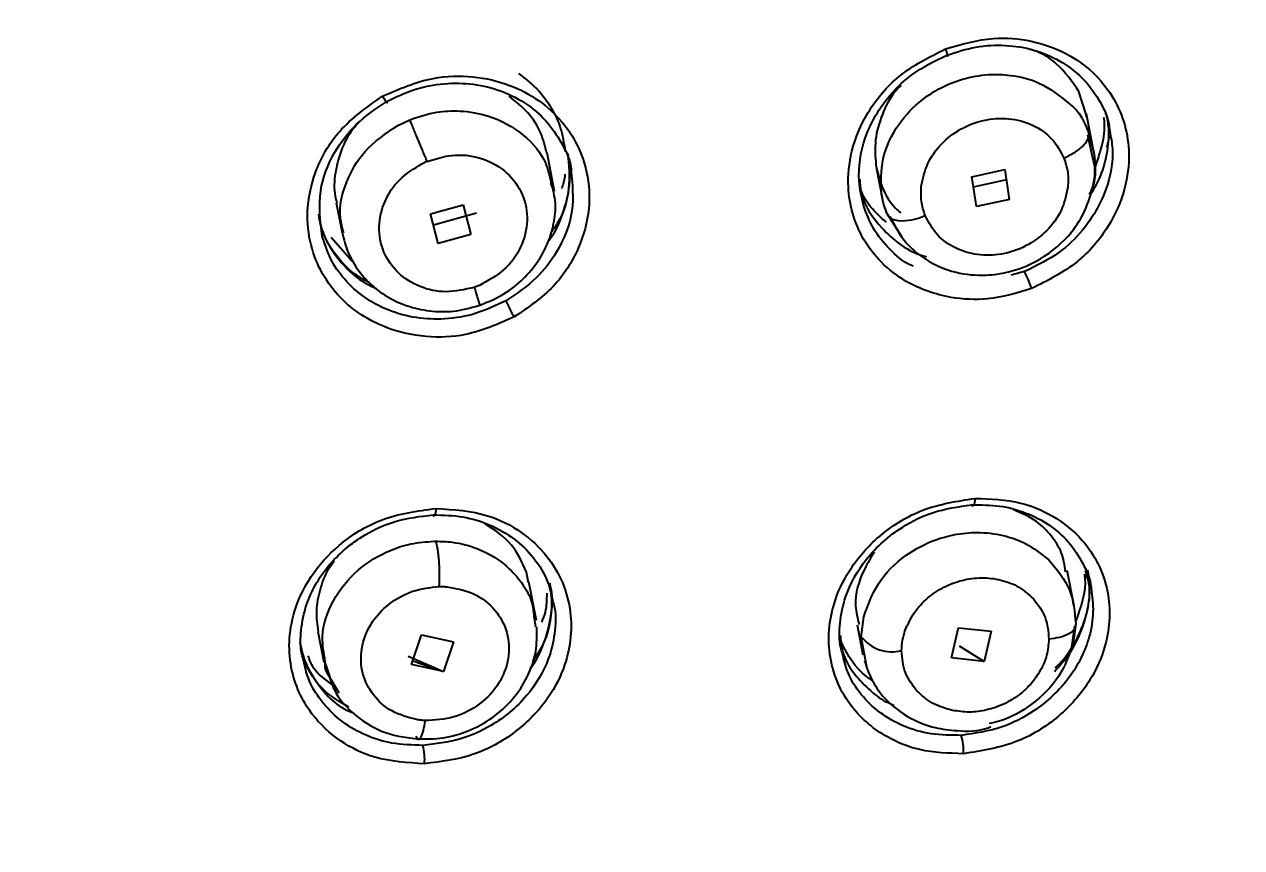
# Model space of a CAD drawing. Header units: millimetres. Extents: x 6110 to 6704, y -3675 to -2835.
# Drawn here: x 6323.527 to 6328.023, y -3193.247 to -3190.206 of the extents above; entities that cross this region are included whole.
import ezdxf

# ---------------------------------------------------------------- set-up
doc = ezdxf.new("R2010")
doc.units = ezdxf.units.MM
doc.header["$LTSCALE"] = 0.1
doc.layers.get('0').update_dxf_attribs({"lineweight": 13})
doc.layers.add('DIM', color=3, linetype='Continuous', lineweight=9)
doc.styles.get("Standard").update_dxf_attribs({"font": 'arial.ttf'})
doc.dimstyles.new('ISO-25', dxfattribs={"dimtxt": 2.5, "dimasz": 2.5, "dimexe": 1.25, "dimexo": 0.625, "dimtad": 1, "dimlfac": 5, "dimtxsty": 'Standard', "dimcen": 2.5, "dimadec": 0, "dimazin": 0, "dimtfac": 1, "dimtmove": 0, "dimatfit": 3, "dimfxl": 0, "dimarcsym": 0})

# ---------------------------------------------------------------- blocks, each defined once
blk = doc.blocks.new('*D64')
at = {"layer": 'Defpoints', "color": 0}
for p in [(6307.9519, -3094.4706), (6411.4918, -3594.1641), (6420.3266, -3594.1641)]:
    blk.add_point(p, dxfattribs=at)
at = {"layer": 'DIM', "color": 0, "lineweight": -2}
for p, q in [((6308.5769, -3094.4706), (6421.5766, -3094.4706)), ((6420.3266, -3098.4706), (6420.3266, -3590.1641)), ((6412.1168, -3594.1641), (6421.5766, -3594.1641))]:
    blk.add_line(p, q, dxfattribs=at)
at = {"layer": 'DIM', "color": 0}
for points in [[(6419.6599, -3098.4706), (6420.9932, -3098.4706), (6420.3266, -3094.4706)], [(6419.6599, -3590.1641), (6420.9932, -3590.1641), (6420.3266, -3594.1641)]]:
    blk.add_solid(points, dxfattribs=at)
at = {"layer": 'DIM', "color": 0, "insert": (6417.0795, -3344.3173), "char_height": 4, "attachment_point": 5, "rotation": 90}
blk.add_mtext('(2280)', dxfattribs=at)

msp = doc.modelspace()

# ---------------------------------------------------------------- linework, layer by layer
at = {"linetype": 'Continuous', "lineweight": 25}
for p, q in [((6327.4522, -3190.5506), (6327.4215, -3190.4543)), ((6324.9055, -3190.5789), (6324.9498, -3190.558)), ((6327.4749, -3190.6652), (6327.4498, -3190.5367)), ((6327.4759, -3190.7108), (6327.4551, -3190.6153)), ((6327.4581, -3190.6081), (6327.4772, -3190.6788)), ((6325.4853, -3190.823), (6325.4575, -3190.6805)), ((6326.6742, -3190.7391), (6326.6953, -3190.8471)), ((6327.0261, -3190.7684), (6327.148, -3190.7424)), ((6327.1478, -3190.742), (6327.1645, -3190.8523)), ((6327.0428, -3190.8782), (6327.0261, -3190.768)), ((6327.0318, -3190.8055), (6327.1557, -3190.7791)), ((6326.7001, -3190.8679), (6326.6928, -3190.833)), ((6324.6784, -3190.8652), (6324.7002, -3190.9764)), ((6325.0263, -3190.9062), (6325.1479, -3190.8725)), ((6325.1479, -3190.8725), (6325.1755, -3190.9819)), ((6326.7119, -3190.9037), (6326.7001, -3190.8679)), ((6327.1647, -3190.8522), (6327.0428, -3190.8782)), ((6325.0548, -3191.0153), (6325.0272, -3190.9058)), ((6325.0374, -3190.9459), (6325.1964, -3190.9021)), ((6326.7692, -3190.9916), (6326.7119, -3190.9037)), ((6326.7236, -3190.9152), (6326.7267, -3190.9219)), ((6324.738, -3191.0823), (6324.6601, -3190.9937)), ((6325.1755, -3190.9819), (6325.0548, -3191.0152)), ((6327.2212, -3191.1188), (6327.172, -3191.1323)), ((6325.0397, -3192.1148), (6325.0466, -3192.1148)), ((6325.3881, -3192.2681), (6325.3807, -3192.2287)), ((6327.4039, -3192.3536), (6327.3784, -3192.2233)), ((6325.4183, -3192.4078), (6325.3904, -3192.2651)), ((6325.4084, -3192.3917), (6325.4145, -3192.4311)), ((6326.6179, -3192.4677), (6326.6269, -3192.3943)), ((6324.611, -3192.4482), (6324.6331, -3192.5612)), ((6326.6025, -3192.4242), (6326.6241, -3192.5344)), ((6326.9508, -3192.5457), (6326.9771, -3192.4342)), ((6326.9771, -3192.4343), (6327.0976, -3192.4475)), ((6327.0976, -3192.4475), (6327.0713, -3192.559)), ((6327.3951, -3192.5058), (6327.407, -3192.4288)), ((6327.4097, -3192.4186), (6327.4007, -3192.4919)), ((6324.9568, -3192.5705), (6324.9936, -3192.461)), ((6324.9931, -3192.461), (6325.1118, -3192.4863)), ((6325.1118, -3192.4863), (6325.0749, -3192.5958)), ((6326.6385, -3192.5787), (6326.6179, -3192.4677)), ((6326.9795, -3192.501), (6327.0713, -3192.559)), ((6324.6302, -3192.5441), (6324.6499, -3192.6018)), ((6324.9438, -3192.5394), (6325.0749, -3192.5957)), ((6327.0713, -3192.559), (6326.9508, -3192.5457)), ((6325.075, -3192.5958), (6324.9568, -3192.5705)), ((6324.9616, -3192.5562), (6325.0749, -3192.5957)), ((6324.6898, -3192.6765), (6324.6452, -3192.6012))]:
    msp.add_line(p, q, dxfattribs=at)
at = {"linetype": 'Continuous', "lineweight": 25, "flags": 128}
for points in [[(6326.9287, -3190.2965), (6326.9315, -3190.3044), (6326.9337, -3190.3112), (6326.9354, -3190.3167), (6326.9364, -3190.3207), (6326.9368, -3190.3231), (6326.9365, -3190.3237), (6326.9354, -3190.3225), (6326.9338, -3190.3197)], [(6324.8495, -3190.4712), (6324.8539, -3190.4784), (6324.8578, -3190.4846), (6324.861, -3190.4895), (6324.8636, -3190.493), (6324.8653, -3190.4949), (6324.8661, -3190.4952), (6324.866, -3190.4938), (6324.8649, -3190.4908)], [(6326.7119, -3190.9037), (6326.7169, -3190.9144), (6326.7268, -3190.9227), (6326.7412, -3190.9283), (6326.7595, -3190.9311), (6326.7809, -3190.9307), (6326.8045, -3190.9274), (6326.8291, -3190.9211), (6326.8537, -3190.9122)], [(6327.0375, -3191.9569), (6327.0369, -3191.9652), (6327.0359, -3191.9724), (6327.0346, -3191.9782), (6327.0331, -3191.9824), (6327.0313, -3191.9848), (6327.0293, -3191.9853), (6327.0273, -3191.984), (6327.0253, -3191.9808)], [(6325.0468, -3191.9938), (6325.0463, -3192.0021), (6325.0454, -3192.0093), (6325.0444, -3192.0151), (6325.0431, -3192.0193), (6325.0416, -3192.0217), (6325.04, -3192.0222), (6325.0384, -3192.0209), (6325.0368, -3192.0176)]]:
    msp.add_lwpolyline(points, dxfattribs=at)
at = {"linetype": 'Continuous', "lineweight": 25}
for centre, radius, start, end in [((6326.6541, -3191.3873), 0.6274, 19.1073, 25.3318), ((6325.8177, -3190.9939), 0.5635, 204.4209, 211.3061), ((6326.7315, -3192.38), 0.1435, 217.6444, 284.1488), ((6326.8229, -3192.8865), 0.1728, 355.5905, 18.3938), ((6324.7915, -3192.9219), 0.2137, 355.9315, 14.2923)]:
    msp.add_arc(centre, radius, start, end, dxfattribs=at)
for points, knots in [([(6322.0888, -3181.6773), (6322.5399, -3181.6929), (6323.4501, -3181.7242), (6324.8965, -3182), (6326.4055, -3182.5015), (6327.8861, -3183.2845), (6329.2039, -3184.2963), (6330.2972, -3185.4904), (6331.1552, -3186.8551), (6331.738, -3188.3268), (6332.0396, -3189.8903), (6332.046, -3191.4736), (6331.7572, -3193.0595), (6331.1866, -3194.5759), (6330.3399, -3196.006), (6329.2566, -3197.2844), (6327.9474, -3198.3963), (6326.4733, -3199.2929), (6324.8497, -3199.9594), (6323.1116, -3200.3991), (6321.9071, -3200.4559), (6321.293, -3200.4848)], [0, 0, 0, 0, 0.041773, 0.084286, 0.13721, 0.19167, 0.244595, 0.299054, 0.351979, 0.406439, 0.459364, 0.513823, 0.566748, 0.621208, 0.674132, 0.728592, 0.781517, 0.835976, 0.888901, 0.94336, 1, 1, 1, 1]), ([(6326.9287, -3190.2965), (6326.9878, -3190.2795), (6327.0931, -3190.2492), (6327.2542, -3190.2632), (6327.3836, -3190.3113), (6327.4856, -3190.3889), (6327.5531, -3190.4773), (6327.595, -3190.577), (6327.6113, -3190.6898), (6327.5957, -3190.8191), (6327.5335, -3190.9597), (6327.4178, -3191.0963), (6327.3057, -3191.1525), (6327.2469, -3191.1819)], [0, 0, 0, 0, 0.111002, 0.1978761, 0.2985971, 0.3747821, 0.4510727, 0.5219089, 0.5927112, 0.6783861, 0.7748342, 0.8820289, 1, 1, 1, 1]), ([(6327.2469, -3191.1819), (6327.193, -3191.1979), (6327.0945, -3191.227), (6326.9323, -3191.2185), (6326.7959, -3191.1705), (6326.6903, -3191.0892), (6326.6236, -3191.0026), (6326.583, -3190.9073), (6326.5647, -3190.7973), (6326.5772, -3190.6682), (6326.6384, -3190.5239), (6326.7551, -3190.3837), (6326.8691, -3190.3265), (6326.9287, -3190.2965)], [0, 0, 0, 0, 0.10183, 0.185756, 0.299282, 0.376121, 0.449336, 0.518921, 0.584868, 0.672574, 0.771018, 0.880155, 1, 1, 1, 1]), ([(6326.9338, -3190.3197), (6326.9694, -3190.3081), (6327.0406, -3190.285), (6327.1509, -3190.2799), (6327.2567, -3190.297), (6327.3538, -3190.338), (6327.4364, -3190.4003), (6327.4964, -3190.4802), (6327.5295, -3190.5488), (6327.5346, -3190.5908), (6327.5357, -3190.6004)], [0, 0, 0, 0, 0.138111, 0.276231, 0.411837, 0.549913, 0.690853, 0.827732, 0.960662, 1, 1, 1, 1]), ([(6327.4215, -3190.4543), (6327.3966, -3190.4175), (6327.358, -3190.3606), (6327.29, -3190.3146), (6327.2556, -3190.3028), (6327.2452, -3190.2992)], [0, 0, 0, 0, 0.560292, 0.866275, 1, 1, 1, 1]), ([(6326.6256, -3190.8742), (6326.619, -3190.8443), (6326.6013, -3190.7641), (6326.6234, -3190.6232), (6326.6988, -3190.4883), (6326.8061, -3190.3819), (6326.8891, -3190.3414), (6326.9338, -3190.3197)], [0, 0, 0, 0, 0.141122, 0.378266, 0.618817, 0.795179, 1, 1, 1, 1]), ([(6325.3518, -3190.3871), (6325.3753, -3190.4052), (6325.4221, -3190.4413), (6325.4739, -3190.5118), (6325.5112, -3190.5905), (6325.52, -3190.6478), (6325.5245, -3190.6765)], [0, 0, 0, 0, 0.2497229, 0.4994537, 0.7497466, 1, 1, 1, 1]), ([(6326.6928, -3190.833), (6326.6913, -3190.7894), (6326.6881, -3190.7002), (6326.7475, -3190.5759), (6326.829, -3190.4905), (6326.9118, -3190.4376), (6326.994, -3190.4044), (6327.0825, -3190.3888), (6327.1791, -3190.3922), (6327.2888, -3190.4197), (6327.352, -3190.4714), (6327.388, -3190.5009)], [0, 0, 0, 0, 0.138234, 0.283199, 0.408352, 0.484175, 0.568686, 0.664622, 0.7443, 0.854485, 1, 1, 1, 1]), ([(6324.8495, -3190.4712), (6324.911, -3190.4444), (6325.0184, -3190.3977), (6325.1834, -3190.3941), (6325.3169, -3190.4242), (6325.4282, -3190.4829), (6325.5127, -3190.5597), (6325.5728, -3190.6504), (6325.6108, -3190.76), (6325.6183, -3190.8914), (6325.5785, -3191.0386), (6325.4867, -3191.1837), (6325.3875, -3191.2516), (6325.3362, -3191.2867)], [0, 0, 0, 0, 0.1206018, 0.210632, 0.2981259, 0.3765052, 0.4518803, 0.5227568, 0.593614, 0.6842661, 0.7822101, 0.8874406, 1, 1, 1, 1]), ([(6324.8649, -3190.4908), (6324.8986, -3190.4746), (6324.9659, -3190.4421), (6325.0761, -3190.4216), (6325.1859, -3190.4233), (6325.292, -3190.4496), (6325.3868, -3190.4992), (6325.4646, -3190.5685), (6325.5156, -3190.6512), (6325.5457, -3190.7129), (6325.546, -3190.7471), (6325.546, -3190.7495)], [0, 0, 0, 0, 0.124994, 0.250011, 0.373083, 0.498344, 0.628143, 0.753484, 0.874403, 0.990943, 1, 1, 1, 1]), ([(6326.7646, -3190.4311), (6326.7569, -3190.4389), (6326.7263, -3190.4701), (6326.6924, -3190.5395), (6326.6652, -3190.6322), (6326.6696, -3190.6947), (6326.6718, -3190.7256)], [0, 0, 0, 0, 0.097704, 0.391564, 0.699391, 1, 1, 1, 1]), ([(6325.3362, -3191.2867), (6325.2773, -3191.3126), (6325.1728, -3191.3585), (6325.0045, -3191.3649), (6324.873, -3191.335), (6324.7675, -3191.2802), (6324.688, -3191.2145), (6324.6227, -3191.1271), (6324.5796, -3191.0194), (6324.5663, -3190.8906), (6324.5964, -3190.744), (6324.6854, -3190.5862), (6324.7927, -3190.511), (6324.8495, -3190.4712)], [0, 0, 0, 0, 0.1158514, 0.2053296, 0.3044274, 0.3669608, 0.4344327, 0.5068432, 0.5841782, 0.6665194, 0.7633101, 0.8744767, 1, 1, 1, 1]), ([(6325.4564, -3190.6817), (6325.4502, -3190.6566), (6325.4367, -3190.6026), (6325.3892, -3190.5289), (6325.3411, -3190.4905), (6325.317, -3190.4711)], [0, 0, 0, 0, 0.299526, 0.647129, 1, 1, 1, 1]), ([(6324.6266, -3190.9884), (6324.6198, -3190.9325), (6324.6069, -3190.8276), (6324.6635, -3190.683), (6324.7493, -3190.568), (6324.8259, -3190.5169), (6324.8649, -3190.4908)], [0, 0, 0, 0, 0.296419, 0.555932, 0.773645, 1, 1, 1, 1]), ([(6324.9498, -3190.558), (6324.9831, -3190.5471), (6325.0434, -3190.5273), (6325.1435, -3190.5232), (6325.2573, -3190.5426), (6325.3714, -3190.6068), (6325.4518, -3190.6976), (6325.4661, -3190.7647), (6325.4714, -3190.7895)], [0, 0, 0, 0, 0.15325, 0.277748, 0.439831, 0.667792, 0.877594, 1, 1, 1, 1]), ([(6327.388, -3190.5009), (6327.3885, -3190.5012), (6327.4248, -3190.526), (6327.4416, -3190.5673), (6327.4581, -3190.6081)], [0, 0, 0, 0, 0.013907, 1, 1, 1, 1]), ([(6324.761, -3190.569), (6324.7514, -3190.5797), (6324.722, -3190.6127), (6324.6926, -3190.677), (6324.6726, -3190.7577), (6324.6686, -3190.8215), (6324.6784, -3190.8567), (6324.6807, -3190.8647)], [0, 0, 0, 0, 0.129324, 0.398497, 0.642609, 0.918916, 1, 1, 1, 1]), ([(6324.9498, -3190.558), (6324.9528, -3190.5656), (6324.9574, -3190.5774), (6324.9674, -3190.602), (6324.9762, -3190.6234), (6324.9858, -3190.6466), (6324.9985, -3190.6771), (6325.0074, -3190.6983), (6325.0133, -3190.7121)], [0, 0, 0, 0, 0.239397, 0.368322, 0.5, 0.631678, 0.760603, 1, 1, 1, 1]), ([(6326.8393, -3190.8043), (6326.8454, -3190.7757), (6326.8574, -3190.7193), (6326.911, -3190.6453), (6326.9829, -3190.5892), (6327.0701, -3190.5556), (6327.1639, -3190.5495), (6327.2522, -3190.5736), (6327.3262, -3190.6243), (6327.3531, -3190.6746), (6327.3665, -3190.6997)], [0, 0, 0, 0, 0.125392, 0.247118, 0.36741, 0.489931, 0.617011, 0.745334, 0.872976, 1, 1, 1, 1]), ([(6327.4644, -3190.8352), (6327.4756, -3190.8164), (6327.5041, -3190.7689), (6327.5271, -3190.6855), (6327.5362, -3190.6014), (6327.5263, -3190.5516), (6327.5224, -3190.532)], [0, 0, 0, 0, 0.1991747, 0.5026681, 0.8035381, 1, 1, 1, 1]), ([(6327.5129, -3190.5491), (6327.5136, -3190.5546), (6327.518, -3190.5883), (6327.5088, -3190.6531), (6327.4888, -3190.7094), (6327.4787, -3190.7375)], [0, 0, 0, 0, 0.0874511, 0.5432563, 1, 1, 1, 1]), ([(6327.5263, -3190.557), (6327.5309, -3190.5816), (6327.5371, -3190.6146), (6327.5266, -3190.651), (6327.524, -3190.6604)], [0, 0, 0, 0, 0.744145, 1, 1, 1, 1]), ([(6324.7065, -3190.9762), (6324.7014, -3190.9581), (6324.6842, -3190.8972), (6324.7104, -3190.7889), (6324.7804, -3190.6643), (6324.862, -3190.6086), (6324.9055, -3190.5789)], [0, 0, 0, 0, 0.122829, 0.415661, 0.68805, 1, 1, 1, 1]), ([(6327.5357, -3190.6004), (6327.5398, -3190.622), (6327.553, -3190.6927), (6327.528, -3190.8236), (6327.4524, -3190.955), (6327.3454, -3191.0585), (6327.2652, -3191.0975), (6327.2212, -3191.1188)], [0, 0, 0, 0, 0.107132, 0.3504879, 0.6099244, 0.7863586, 1, 1, 1, 1]), ([(6327.3665, -3190.6997), (6327.3792, -3190.6937), (6327.4057, -3190.6812), (6327.4372, -3190.6563), (6327.4577, -3190.6301), (6327.458, -3190.6153), (6327.4581, -3190.6081)], [0, 0, 0, 0, 0.233277, 0.488311, 0.749782, 1, 1, 1, 1]), ([(6325.0133, -3190.7121), (6325.0481, -3190.7017), (6325.1178, -3190.6807), (6325.2253, -3190.6982), (6325.3142, -3190.7502), (6325.3723, -3190.8319), (6325.3906, -3190.9301), (6325.366, -3191.0294), (6325.3035, -3191.1178), (6325.2396, -3191.1525), (6325.2076, -3191.1699)], [0, 0, 0, 0, 0.125071, 0.250364, 0.375365, 0.500101, 0.624754, 0.749553, 0.874644, 1, 1, 1, 1]), ([(6325.4616, -3191.0061), (6325.4635, -3191.0038), (6325.4916, -3190.9705), (6325.5218, -3190.8947), (6325.5469, -3190.7865), (6325.5383, -3190.7169), (6325.5341, -3190.6829)], [0, 0, 0, 0, 0.0254013, 0.3667411, 0.6907311, 1, 1, 1, 1]), ([(6325.5343, -3190.6826), (6325.5377, -3190.7256), (6325.5447, -3190.8117), (6325.5165, -3190.915), (6325.4794, -3190.9638), (6325.4712, -3190.9746)], [0, 0, 0, 0, 0.435878, 0.875053, 1, 1, 1, 1]), ([(6327.3665, -3190.6997), (6327.3722, -3190.7171), (6327.3835, -3190.7518), (6327.3817, -3190.7891), (6327.3809, -3190.8077)], [0, 0, 0, 0, 0.499962, 1, 1, 1, 1]), ([(6327.4772, -3190.6788), (6327.4822, -3190.7231), (6327.4881, -3190.7766), (6327.4639, -3190.8257), (6327.4597, -3190.8342)], [0, 0, 0, 0, 0.828537, 1, 1, 1, 1]), ([(6325.1882, -3191.1772), (6325.1534, -3191.1852), (6325.0855, -3191.2009), (6324.9853, -3191.179), (6324.9033, -3191.1277), (6324.8484, -3191.0488), (6324.8307, -3190.9539), (6324.8528, -3190.859), (6324.9084, -3190.7744), (6324.9661, -3190.7385), (6324.9952, -3190.7204)], [0, 0, 0, 0, 0.129038, 0.251834, 0.374257, 0.500606, 0.628866, 0.753957, 0.875843, 1, 1, 1, 1]), ([(6324.9952, -3190.7204), (6324.9981, -3190.7189), (6325.0041, -3190.716), (6325.0102, -3190.7134), (6325.0133, -3190.7121)], [0, 0, 0, 0, 0.498382, 1, 1, 1, 1]), ([(6325.546, -3190.7495), (6325.5507, -3190.7977), (6325.5608, -3190.8992), (6325.5051, -3191.0367), (6325.4178, -3191.1514), (6325.3441, -3191.2005), (6325.3045, -3191.2269)], [0, 0, 0, 0, 0.264985, 0.557467, 0.761999, 1, 1, 1, 1]), ([(6326.6718, -3190.7256), (6326.6788, -3190.754), (6326.6928, -3190.8115), (6326.7276, -3190.8714), (6326.7572, -3190.8964), (6326.7638, -3190.902)], [0, 0, 0, 0, 0.4315874, 0.8728391, 1, 1, 1, 1]), ([(6326.7275, -3190.9231), (6326.7424, -3190.9514), (6326.7705, -3191.0046), (6326.8504, -3191.0775), (6326.9548, -3191.1255), (6327.069, -3191.136), (6327.1702, -3191.1216), (6327.2787, -3191.0802), (6327.3725, -3191.0058), (6327.4378, -3190.914), (6327.4715, -3190.8241), (6327.4856, -3190.752), (6327.4769, -3190.715), (6327.4759, -3190.7108)], [0, 0, 0, 0, 0.092865, 0.174779, 0.308706, 0.409881, 0.485211, 0.584081, 0.71857, 0.799295, 0.88888, 0.987457, 1, 1, 1, 1]), ([(6325.2016, -3191.2455), (6325.2312, -3191.2341), (6325.2892, -3191.2116), (6325.3626, -3191.156), (6325.4203, -3191.0906), (6325.461, -3191.0178), (6325.4833, -3190.9425), (6325.4933, -3190.8647), (6325.4788, -3190.815), (6325.4714, -3190.7895)], [0, 0, 0, 0, 0.158779, 0.311477, 0.458292, 0.599312, 0.734511, 0.863741, 1, 1, 1, 1]), ([(6325.5225, -3190.7586), (6325.5225, -3190.7616), (6325.5224, -3190.7799), (6325.516, -3190.7978), (6325.5108, -3190.8127)], [0, 0, 0, 0, 0.166301, 1, 1, 1, 1]), ([(6326.7107, -3190.938), (6326.6696, -3190.9), (6326.624, -3190.8579), (6326.6121, -3190.8), (6326.611, -3190.7945)], [0, 0, 0, 0, 0.9041517, 1, 1, 1, 1]), ([(6326.612, -3190.7772), (6326.613, -3190.7931), (6326.6175, -3190.8622), (6326.6929, -3190.9668), (6326.7862, -3191.043), (6326.8508, -3191.062), (6326.8589, -3191.0644)], [0, 0, 0, 0, 0.118205, 0.512125, 0.939117, 1, 1, 1, 1]), ([(6326.8537, -3190.9122), (6326.8481, -3190.8949), (6326.8368, -3190.8602), (6326.8385, -3190.8229), (6326.8393, -3190.8043)], [0, 0, 0, 0, 0.499962, 1, 1, 1, 1]), ([(6327.3809, -3190.8077), (6327.3746, -3190.8367), (6327.3622, -3190.8949), (6327.3052, -3190.9715), (6327.2277, -3191.0285), (6327.1374, -3191.0588), (6327.0462, -3191.0608), (6326.9633, -3191.0355), (6326.8931, -3190.9861), (6326.867, -3190.9371), (6326.8537, -3190.9122)], [0, 0, 0, 0, 0.12707, 0.254778, 0.383158, 0.509833, 0.632002, 0.752274, 0.874295, 1, 1, 1, 1]), ([(6326.8095, -3191.0995), (6326.8075, -3191.0986), (6326.7736, -3191.0845), (6326.7217, -3191.0379), (6326.6589, -3190.9634), (6326.6366, -3190.9036), (6326.6256, -3190.8742)], [0, 0, 0, 0, 0.021494, 0.357399, 0.683484, 1, 1, 1, 1]), ([(6324.6129, -3190.9064), (6324.6147, -3190.9191), (6324.6209, -3190.9634), (6324.6542, -3191.0311), (6324.7099, -3191.1037), (6324.7687, -3191.155), (6324.8121, -3191.1748), (6324.8273, -3191.1816)], [0, 0, 0, 0, 0.106372, 0.369185, 0.618545, 0.867165, 1, 1, 1, 1]), ([(6324.8017, -3191.1598), (6324.7859, -3191.1517), (6324.74, -3191.128), (6324.6831, -3191.0689), (6324.6347, -3190.9964), (6324.6212, -3190.9437), (6324.6154, -3190.921)], [0, 0, 0, 0, 0.160505, 0.467852, 0.771586, 1, 1, 1, 1]), ([(6324.6981, -3190.9652), (6324.704, -3190.9906), (6324.7159, -3191.042), (6324.755, -3191.1114), (6324.808, -3191.1715), (6324.8741, -3191.2188), (6324.9502, -3191.2516), (6325.0345, -3191.268), (6325.1255, -3191.2674), (6325.185, -3191.25), (6325.2156, -3191.2411)], [0, 0, 0, 0, 0.1177381, 0.2380765, 0.3592667, 0.4806999, 0.6032232, 0.7289393, 0.8606141, 1, 1, 1, 1]), ([(6325.3045, -3191.2269), (6325.2688, -3191.244), (6325.1972, -3191.2782), (6325.0832, -3191.2971), (6324.9729, -3191.2928), (6324.8708, -3191.2653), (6324.7802, -3191.2165), (6324.7078, -3191.1507), (6324.6543, -3191.0741), (6324.6357, -3191.0165), (6324.6266, -3190.9884)], [0, 0, 0, 0, 0.1358577, 0.2717448, 0.3944657, 0.5217591, 0.6480773, 0.7698673, 0.8871624, 1, 1, 1, 1]), ([(6325.2076, -3191.1699), (6325.2044, -3191.1712), (6325.198, -3191.1738), (6325.1915, -3191.1761), (6325.1882, -3191.1772)], [0, 0, 0, 0, 0.499931, 1, 1, 1, 1]), ([(6325.1882, -3191.1772), (6325.1923, -3191.1898), (6325.1986, -3191.2092), (6325.2044, -3191.2278), (6325.2073, -3191.2379), (6325.2087, -3191.243), (6325.2086, -3191.2433), (6325.2086, -3191.2434)], [0, 0, 0, 0, 0.374272, 0.575762, 0.781645, 0.987717, 1, 1, 1, 1]), ([(6321.3809, -3199.6773), (6321.6045, -3199.6729), (6322.0959, -3199.6632), (6322.797, -3199.5853), (6323.4932, -3199.4618), (6324.1897, -3199.2909), (6324.9737, -3199.0359), (6325.8098, -3198.6789), (6326.6008, -3198.2493), (6327.3343, -3197.763), (6328.0041, -3197.2281), (6328.6331, -3196.6205), (6329.1329, -3196.0371), (6329.5485, -3195.4647), (6329.8717, -3194.9443), (6330.1389, -3194.4335), (6330.3732, -3193.9065), (6330.5602, -3193.3904), (6330.701, -3192.8919), (6330.8106, -3192.4007), (6330.8941, -3191.8833), (6330.919, -3191.4904), (6330.9307, -3191.3068)], [0, 0, 0, 0, 0.0464086, 0.1019943, 0.1457751, 0.1926353, 0.2502527, 0.3164034, 0.3813084, 0.4380493, 0.5012503, 0.5626126, 0.6246974, 0.6667243, 0.7164237, 0.7588041, 0.7939083, 0.8444623, 0.8813604, 0.9103249, 0.9580831, 1, 1, 1, 1]), ([(6326.9952, -3192.8997), (6326.9403, -3192.8981), (6326.8403, -3192.8952), (6326.6967, -3192.8364), (6326.5911, -3192.7482), (6326.5257, -3192.6378), (6326.4976, -3192.5343), (6326.4964, -3192.4307), (6326.5211, -3192.3201), (6326.5806, -3192.2011), (6326.6898, -3192.0829), (6326.8477, -3191.9858), (6326.9723, -3191.9668), (6327.0375, -3191.9569)], [0, 0, 0, 0, 0.10187, 0.185789, 0.299164, 0.376111, 0.44943, 0.519115, 0.585159, 0.672734, 0.771086, 0.88017, 1, 1, 1, 1]), ([(6327.0375, -3191.9569), (6327.095, -3191.9588), (6327.1974, -3191.9623), (6327.3331, -3192.0204), (6327.4311, -3192.0994), (6327.4975, -3192.1979), (6327.5305, -3192.2972), (6327.5383, -3192.399), (6327.5206, -3192.5105), (6327.466, -3192.6357), (6327.357, -3192.7627), (6327.1941, -3192.8684), (6327.0636, -3192.889), (6326.9952, -3192.8997)], [0, 0, 0, 0, 0.1068171, 0.1900325, 0.2851037, 0.3592953, 0.4335676, 0.5001233, 0.5665793, 0.6576897, 0.7603182, 0.8744114, 1, 1, 1, 1]), ([(6325.0046, -3192.937), (6324.9417, -3192.9332), (6324.8303, -3192.9264), (6324.6876, -3192.8556), (6324.5952, -3192.7694), (6324.5378, -3192.6728), (6324.5079, -3192.5785), (6324.5016, -3192.4714), (6324.5248, -3192.3565), (6324.584, -3192.2365), (6324.6888, -3192.1203), (6324.8484, -3192.021), (6324.9781, -3192.0032), (6325.0468, -3191.9938)], [0, 0, 0, 0, 0.115863, 0.205351, 0.304464, 0.367061, 0.434565, 0.506974, 0.584275, 0.666619, 0.763394, 0.874528, 1, 1, 1, 1]), ([(6325.0468, -3191.9938), (6325.1123, -3191.998), (6325.2266, -3192.0055), (6325.365, -3192.0772), (6325.4583, -3192.1639), (6325.5189, -3192.266), (6325.547, -3192.3725), (6325.5473, -3192.4809), (6325.5191, -3192.5952), (6325.4536, -3192.715), (6325.3404, -3192.8273), (6325.1853, -3192.9141), (6325.0662, -3192.9292), (6325.0046, -3192.937)], [0, 0, 0, 0, 0.120638, 0.210683, 0.298136, 0.374823, 0.451845, 0.522726, 0.593587, 0.684228, 0.782174, 0.887417, 1, 1, 1, 1]), ([(6326.5486, -3192.5302), (6326.5464, -3192.523), (6326.5352, -3192.4872), (6326.5371, -3192.4156), (6326.5596, -3192.3023), (6326.6316, -3192.1724), (6326.7507, -3192.0677), (6326.8877, -3192.0001), (6326.9765, -3191.9876), (6327.0253, -3191.9808)], [0, 0, 0, 0, 0.030071, 0.150543, 0.275422, 0.472815, 0.683248, 0.826099, 1, 1, 1, 1]), ([(6327.0253, -3191.9808), (6327.0601, -3191.9808), (6327.1298, -3191.9808), (6327.2273, -3192.0075), (6327.3137, -3192.0523), (6327.3867, -3192.1158), (6327.4378, -3192.1951), (6327.4642, -3192.2555), (6327.4667, -3192.288), (6327.4667, -3192.2892)], [0, 0, 0, 0, 0.165579, 0.331175, 0.493641, 0.658904, 0.82928, 0.994069, 1, 1, 1, 1]), ([(6327.372, -3192.2279), (6327.3686, -3192.2035), (6327.3619, -3192.1548), (6327.3197, -3192.0935), (6327.2646, -3192.0343), (6327.2102, -3192.0113), (6327.1805, -3191.9988)], [0, 0, 0, 0, 0.233255, 0.464681, 0.70765, 1, 1, 1, 1]), ([(6324.5584, -3192.5574), (6324.5559, -3192.5491), (6324.545, -3192.5125), (6324.5469, -3192.4414), (6324.5694, -3192.3289), (6324.6424, -3192.1993), (6324.7645, -3192.0963), (6324.9019, -3192.0333), (6324.9895, -3192.0231), (6325.0368, -3192.0176)], [0, 0, 0, 0, 0.034619, 0.151942, 0.27436, 0.476777, 0.689822, 0.832419, 1, 1, 1, 1]), ([(6325.0368, -3192.0176), (6325.0735, -3192.0185), (6325.1467, -3192.0203), (6325.2487, -3192.0522), (6325.3385, -3192.1036), (6325.4111, -3192.1752), (6325.4606, -3192.2546), (6325.4731, -3192.3124), (6325.4783, -3192.3368)], [0, 0, 0, 0, 0.173013, 0.346058, 0.516413, 0.689797, 0.869417, 1, 1, 1, 1]), ([(6325.3807, -3192.2287), (6325.3652, -3192.1935), (6325.3331, -3192.12), (6325.2634, -3192.0737), (6325.2272, -3192.0497)], [0, 0, 0, 0, 0.479519, 1, 1, 1, 1]), ([(6326.6269, -3192.3943), (6326.6418, -3192.3523), (6326.6723, -3192.2663), (6326.7731, -3192.1664), (6326.8794, -3192.1104), (6326.9748, -3192.0859), (6327.0623, -3192.0798), (6327.1487, -3192.0927), (6327.2369, -3192.125), (6327.2835, -3192.1625), (6327.3106, -3192.1842)], [0, 0, 0, 0, 0.1617758, 0.3314265, 0.4778938, 0.5666293, 0.6655307, 0.7778037, 0.871051, 1, 1, 1, 1]), ([(6324.6382, -3192.5588), (6324.6327, -3192.5285), (6324.6192, -3192.4538), (6324.6615, -3192.3307), (6324.7512, -3192.2179), (6324.8587, -3192.1528), (6324.9562, -3192.1214), (6325.0111, -3192.1171), (6325.0397, -3192.1148)], [0, 0, 0, 0, 0.144808, 0.355797, 0.57133, 0.766893, 0.878849, 1, 1, 1, 1]), ([(6325.059, -3192.2822), (6325.0596, -3192.2674), (6325.0606, -3192.2445), (6325.0599, -3192.2115), (6325.0585, -3192.1863), (6325.0563, -3192.1628), (6325.0526, -3192.1359), (6325.049, -3192.1231), (6325.0466, -3192.1148)], [0, 0, 0, 0, 0.237044, 0.365343, 0.496856, 0.628829, 0.758453, 1, 1, 1, 1]), ([(6325.0466, -3192.1148), (6325.0666, -3192.1155), (6325.1202, -3192.1174), (6325.2182, -3192.1438), (6325.3091, -3192.2004), (6325.3687, -3192.2736), (6325.403, -3192.3323), (6325.4068, -3192.374), (6325.4084, -3192.3917)], [0, 0, 0, 0, 0.113803, 0.30416, 0.582962, 0.739617, 0.889079, 1, 1, 1, 1]), ([(6324.6708, -3192.1891), (6324.6639, -3192.1982), (6324.6399, -3192.23), (6324.6166, -3192.2926), (6324.6013, -3192.3715), (6324.6081, -3192.4229), (6324.6114, -3192.4481)], [0, 0, 0, 0, 0.119244, 0.415727, 0.712826, 1, 1, 1, 1]), ([(6326.6666, -3192.155), (6326.6539, -3192.1752), (6326.6149, -3192.2368), (6326.5874, -3192.3336), (6326.6039, -3192.4001), (6326.6095, -3192.423)], [0, 0, 0, 0, 0.242448, 0.740527, 1, 1, 1, 1]), ([(6327.3106, -3192.1842), (6327.3405, -3192.2197), (6327.3979, -3192.2879), (6327.4059, -3192.3762), (6327.4097, -3192.4186)], [0, 0, 0, 0, 0.5198486, 1, 1, 1, 1]), ([(6327.3313, -3192.5967), (6327.3491, -3192.5767), (6327.3882, -3192.5331), (6327.4296, -3192.4553), (6327.455, -3192.3705), (6327.4667, -3192.2901), (6327.4521, -3192.2435), (6327.4458, -3192.2233)], [0, 0, 0, 0, 0.184935, 0.404442, 0.621211, 0.83546, 1, 1, 1, 1]), ([(6327.4538, -3192.2209), (6327.4578, -3192.2535), (6327.4643, -3192.308), (6327.4474, -3192.3984), (6327.4115, -3192.483), (6327.3722, -3192.5491), (6327.3381, -3192.5785), (6327.3331, -3192.5828)], [0, 0, 0, 0, 0.283692, 0.474161, 0.698051, 0.956052, 1, 1, 1, 1]), ([(6325.3939, -3192.5853), (6325.3945, -3192.5847), (6325.4198, -3192.5563), (6325.4502, -3192.4873), (6325.4758, -3192.3847), (6325.4796, -3192.3087), (6325.4675, -3192.2729), (6325.4666, -3192.2701)], [0, 0, 0, 0, 0.007233, 0.322997, 0.644533, 0.972035, 1, 1, 1, 1]), ([(6325.4677, -3192.2697), (6325.4713, -3192.3023), (6325.4802, -3192.3824), (6325.4534, -3192.4893), (6325.411, -3192.5467), (6325.4033, -3192.5571)], [0, 0, 0, 0, 0.360902, 0.884495, 1, 1, 1, 1]), ([(6326.7804, -3192.443), (6326.7902, -3192.4212), (6326.8096, -3192.3779), (6326.8603, -3192.3237), (6326.9213, -3192.2825), (6326.99, -3192.2566), (6327.0627, -3192.2471), (6327.135, -3192.2556), (6327.2027, -3192.2816), (6327.2368, -3192.3125), (6327.2539, -3192.328)], [0, 0, 0, 0, 0.127227, 0.251982, 0.373859, 0.494632, 0.616765, 0.742288, 0.871152, 1, 1, 1, 1]), ([(6327.442, -3192.2367), (6327.4426, -3192.2416), (6327.4501, -3192.2994), (6327.4284, -3192.3585), (6327.4086, -3192.4127)], [0, 0, 0, 0, 0.084538, 1, 1, 1, 1]), ([(6324.9784, -3192.7744), (6324.9456, -3192.7659), (6324.8818, -3192.7491), (6324.8112, -3192.6857), (6324.7706, -3192.6045), (6324.7666, -3192.5108), (6324.8015, -3192.4189), (6324.8695, -3192.3443), (6324.9594, -3192.2933), (6325.0256, -3192.2859), (6325.059, -3192.2822)], [0, 0, 0, 0, 0.12858, 0.251044, 0.373441, 0.500114, 0.629062, 0.754821, 0.876746, 1, 1, 1, 1]), ([(6325.0875, -3192.2832), (6325.1217, -3192.2896), (6325.1902, -3192.3024), (6325.2693, -3192.3655), (6325.3152, -3192.4505), (6325.3203, -3192.548), (6325.2842, -3192.6428), (6325.2122, -3192.7201), (6325.1146, -3192.7718), (6325.0433, -3192.7755), (6325.0077, -3192.7774)], [0, 0, 0, 0, 0.124865, 0.250196, 0.375239, 0.500017, 0.624702, 0.749522, 0.874626, 1, 1, 1, 1]), ([(6325.059, -3192.2822), (6325.0637, -3192.2822), (6325.0733, -3192.2822), (6325.0828, -3192.2828), (6325.0875, -3192.2832)], [0, 0, 0, 0, 0.497787, 1, 1, 1, 1]), ([(6325.4559, -3192.307), (6325.4558, -3192.3304), (6325.4557, -3192.3666), (6325.442, -3192.4014), (6325.4371, -3192.4138)], [0, 0, 0, 0, 0.6436408, 1, 1, 1, 1]), ([(6327.4667, -3192.2892), (6327.4705, -3192.3183), (6327.4781, -3192.3766), (6327.4591, -3192.4899), (6327.3944, -3192.6244), (6327.2733, -3192.7375), (6327.1313, -3192.811), (6327.038, -3192.8245), (6326.9869, -3192.8319)], [0, 0, 0, 0, 0.1174042, 0.2352577, 0.4434339, 0.6641121, 0.815742, 1, 1, 1, 1]), ([(6325.4783, -3192.3368), (6325.4806, -3192.3446), (6325.4918, -3192.383), (6325.4875, -3192.4562), (6325.4613, -3192.5685), (6325.3876, -3192.6928), (6325.2682, -3192.7918), (6325.133, -3192.8536), (6325.0455, -3192.8637), (6324.9985, -3192.8691)], [0, 0, 0, 0, 0.03274, 0.16054, 0.283712, 0.480555, 0.687253, 0.8318, 1, 1, 1, 1]), ([(6327.2539, -3192.328), (6327.2706, -3192.35), (6327.3038, -3192.3939), (6327.3085, -3192.4491), (6327.3108, -3192.4767)], [0, 0, 0, 0, 0.5011691, 1, 1, 1, 1]), ([(6324.9783, -3192.8452), (6325.0102, -3192.8453), (6325.0743, -3192.8454), (6325.1695, -3192.8175), (6325.2571, -3192.7697), (6325.332, -3192.7018), (6325.3874, -3192.6177), (6325.4203, -3192.5253), (6325.4194, -3192.4626), (6325.419, -3192.4329)], [0, 0, 0, 0, 0.139903, 0.28102, 0.423808, 0.568649, 0.715791, 0.865292, 1, 1, 1, 1]), ([(6326.7666, -3192.5192), (6326.7673, -3192.5064), (6326.7687, -3192.4808), (6326.7765, -3192.4556), (6326.7804, -3192.443)], [0, 0, 0, 0, 0.500058, 1, 1, 1, 1]), ([(6327.4097, -3192.4186), (6327.4094, -3192.4253), (6327.4087, -3192.4391), (6327.3864, -3192.4576), (6327.3525, -3192.4712), (6327.3243, -3192.4749), (6327.3108, -3192.4767)], [0, 0, 0, 0, 0.250125, 0.511564, 0.766635, 1, 1, 1, 1]), ([(6324.5438, -3192.4888), (6324.5489, -3192.5111), (6324.5604, -3192.5617), (6324.6141, -3192.6533), (6324.6773, -3192.7251), (6324.7376, -3192.7473), (6324.7432, -3192.7493)], [0, 0, 0, 0, 0.203765, 0.462121, 0.95039, 1, 1, 1, 1]), ([(6326.5404, -3192.4617), (6326.542, -3192.48), (6326.5483, -3192.554), (6326.6139, -3192.6358), (6326.6872, -3192.6985), (6326.7261, -3192.7153), (6326.7395, -3192.7211)], [0, 0, 0, 0, 0.159257, 0.643037, 0.877798, 1, 1, 1, 1]), ([(6326.6593, -3192.6298), (6326.6518, -3192.625), (6326.5988, -3192.5914), (6326.5694, -3192.5367), (6326.5442, -3192.4896)], [0, 0, 0, 0, 0.141276, 1, 1, 1, 1]), ([(6327.3108, -3192.4767), (6327.3091, -3192.4964), (6327.3056, -3192.5358), (6327.2812, -3192.5932), (6327.2442, -3192.6451), (6327.1952, -3192.6888), (6327.1372, -3192.7218), (6327.0737, -3192.7417), (6327.0086, -3192.7487), (6326.9674, -3192.7417), (6326.947, -3192.7383)], [0, 0, 0, 0, 0.124641, 0.249319, 0.374243, 0.499579, 0.625395, 0.751661, 0.877423, 1, 1, 1, 1]), ([(6327.4007, -3192.4919), (6327.3857, -3192.5342), (6327.3555, -3192.6195), (6327.254, -3192.7193), (6327.1589, -3192.773), (6327.1023, -3192.7857), (6327.0898, -3192.7885)], [0, 0, 0, 0, 0.308478, 0.624035, 0.916607, 1, 1, 1, 1]), ([(6324.7256, -3192.7282), (6324.6924, -3192.7086), (6324.6211, -3192.6664), (6324.5678, -3192.5812), (6324.5539, -3192.5268), (6324.5491, -3192.5081)], [0, 0, 0, 0, 0.362989, 0.779984, 1, 1, 1, 1]), ([(6324.6648, -3192.645), (6324.6381, -3192.6265), (6324.597, -3192.5979), (6324.5805, -3192.5533), (6324.5748, -3192.5377)], [0, 0, 0, 0, 0.6490036, 1, 1, 1, 1]), ([(6326.9869, -3192.8319), (6326.9495, -3192.8317), (6326.8748, -3192.8314), (6326.7729, -3192.8008), (6326.6847, -3192.7511), (6326.6148, -3192.683), (6326.5669, -3192.6078), (6326.554, -3192.5532), (6326.5486, -3192.5302)], [0, 0, 0, 0, 0.179759, 0.359532, 0.527629, 0.700592, 0.873943, 1, 1, 1, 1]), ([(6326.8233, -3192.6677), (6326.8069, -3192.6461), (6326.7737, -3192.6023), (6326.769, -3192.5472), (6326.7666, -3192.5192)], [0, 0, 0, 0, 0.492584, 1, 1, 1, 1]), ([(6324.9985, -3192.8691), (6324.9597, -3192.868), (6324.882, -3192.8658), (6324.7777, -3192.8307), (6324.6889, -3192.7769), (6324.6205, -3192.7063), (6324.5751, -3192.6313), (6324.5632, -3192.5787), (6324.5584, -3192.5574)], [0, 0, 0, 0, 0.185769, 0.371578, 0.53939, 0.713453, 0.883951, 1, 1, 1, 1]), ([(6324.6452, -3192.6012), (6324.6442, -3192.5996), (6324.6364, -3192.5873), (6324.6374, -3192.5721), (6324.6382, -3192.5588)], [0, 0, 0, 0, 0.129083, 1, 1, 1, 1]), ([(6326.6295, -3192.5565), (6326.6386, -3192.5828), (6326.6558, -3192.6325), (6326.7119, -3192.7088), (6326.7906, -3192.7696), (6326.8862, -3192.8054), (6326.9809, -3192.817), (6327.0539, -3192.818), (6327.0929, -3192.8009), (6327.0961, -3192.7994)], [0, 0, 0, 0, 0.1434758, 0.271747, 0.4844877, 0.6458595, 0.7875288, 0.9822467, 1, 1, 1, 1]), ([(6324.6499, -3192.6018), (6324.6558, -3192.6223), (6324.6728, -3192.6822), (6324.7462, -3192.7618), (6324.858, -3192.8311), (6324.9472, -3192.8411), (6324.9924, -3192.8461)], [0, 0, 0, 0, 0.145235, 0.42498, 0.708738, 1, 1, 1, 1]), ([(6326.947, -3192.7383), (6326.9231, -3192.7308), (6326.8754, -3192.7159), (6326.8406, -3192.6837), (6326.8233, -3192.6677)], [0, 0, 0, 0, 0.502595, 1, 1, 1, 1]), ([(6325.0077, -3192.7774), (6325.0027, -3192.7771), (6324.9929, -3192.7765), (6324.9832, -3192.7751), (6324.9784, -3192.7744)], [0, 0, 0, 0, 0.499865, 1, 1, 1, 1]), ([(6324.9725, -3192.8346), (6324.9752, -3192.8399), (6324.9793, -3192.8479), (6324.9858, -3192.8462), (6324.9909, -3192.8403), (6324.9959, -3192.8294), (6325.002, -3192.8104), (6325.0054, -3192.7904), (6325.0077, -3192.7774)], [0, 0, 0, 0, 0.243137, 0.372935, 0.504739, 0.635853, 0.763663, 1, 1, 1, 1])]:
    msp.add_open_spline(points, degree=3, knots=knots, dxfattribs=at)
msp.add_open_spline([(6330.8559, -3191.2877), (6330.833, -3191.5865), (6330.7872, -3192.184), (6330.5847, -3193.0699), (6330.2868, -3193.935), (6329.8873, -3194.7693), (6329.3933, -3195.5632), (6328.8101, -3196.3073), (6328.1445, -3196.9929), (6327.4043, -3197.6122), (6326.5981, -3198.1579), (6325.7352, -3198.6237), (6324.8257, -3199.0041), (6323.8802, -3199.2945), (6322.9096, -3199.4923), (6321.9257, -3199.5928), (6320.938, -3199.6035), (6320.2894, -3199.5291), (6319.9651, -3199.4918)], degree=3, dxfattribs=at)

# ---------------------------------------------------------------- dimensions: what is measured, and where the dimension line sits
at = {"layer": 'DIM'}
dim = msp.add_linear_dim(base=(6420.3266, -3594.1641), p1=(6307.9519, -3094.4706), p2=(6411.4918, -3594.1641), angle=90, text='(2280)', dimstyle='ISO-25', override={"dimtxt": 4, "dimasz": 4, "dimlfac": 4, "dimadec": 1, "dimfxl": 1.25}, dxfattribs=at)
dim.commit()
dim.dimension.update_dxf_attribs({"geometry": '*D64', "text_midpoint": (6420.3266, -3344.3173), "dimtype": 160})

doc.saveas('drawing.dxf')
